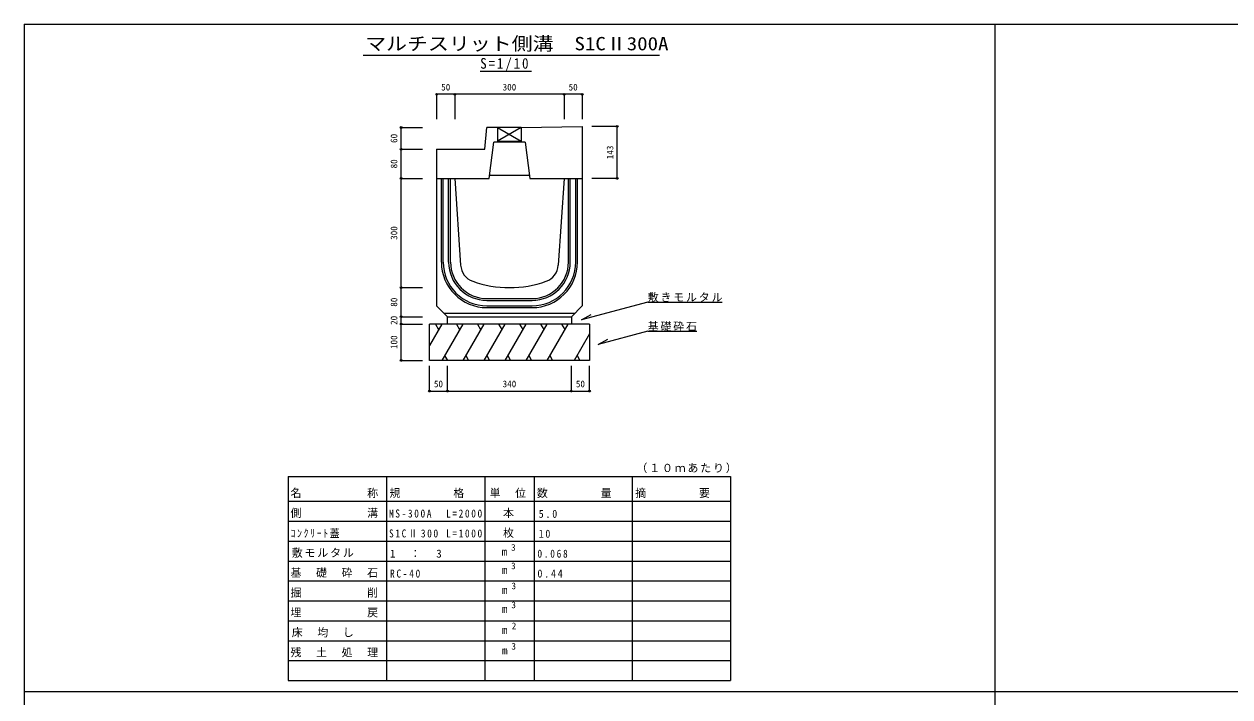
# Model space of a CAD drawing. Units: millimetres at full size, sheet at 1:10. Extents: x -4193 to 3807, y -1822 to 1845.
# Drawn here: x -4193 to -880, y -3 to 1845 of the extents above; entities that cross this region are included whole.
import ezdxf
from ezdxf.enums import TextEntityAlignment as Align

# ---------------------------------------------------------------- set-up
doc = ezdxf.new("R2010")
doc.units = ezdxf.units.MM
doc.header["$LTSCALE"] = 10
doc.header["$PDMODE"] = 32
doc.header["$PDSIZE"] = 5
doc.layers.add('0-0_通り芯', color=7, linetype='Continuous', lineweight=18)
doc.layers.add('0-1_躯体', color=4, linetype='Continuous')
doc.styles.add('ＭＳ ゴシック', font='')
doc.styles.get('ＭＳ ゴシック').set_extended_font_data('MS Gothic')

msp = doc.modelspace()

# ---------------------------------------------------------------- linework, layer by layer
at = {"layer": '0-0_通り芯', "color": 2}
for p, q in [((-4192.61, 1844.85), (-1548.14, 1844.85)), ((-4192.61, 1844.85), (-4192.61, -1821.81)), ((-1548.14, 1844.85), (3807.39, 1844.85))]:
    msp.add_line(p, q, dxfattribs=at)
at = {"layer": '0-0_通り芯', "color": 4}
for p, q in [((-1525.94, 1844.85), (-1525.94, -1821.81)), ((-4192.61, 11.52), (3807.39, 11.52))]:
    msp.add_line(p, q, dxfattribs=at)
at = {"layer": '0-0_通り芯'}
for p, q in [((-3261.1, 1759.85), (-2447.11, 1759.85)), ((-2939.71, 1715.14), (-2798.75, 1715.14)), ((-2479.5, 1080.73), (-2661.01, 1032.1)), ((-2479.5, 1080.73), (-2274.5, 1080.73)), ((-3029.28, 1020.96), (-3029.28, 1040.96)), ((-2689.28, 1040.96), (-2689.28, 1020.96)), ((-2661.01, 1032.1), (-2635.03, 1047.1)), ((-3045.23, 1020.96), (-3079.28, 961.98)), ((-3079.28, 920.96), (-3079.28, 1020.96)), ((-2639.28, 1020.96), (-3079.28, 1020.96)), ((-3062.53, 1020.96), (-3053.88, 1005.97)), ((-2987.49, 1020.96), (-3045.23, 920.96)), ((-3004.79, 1020.96), (-2996.14, 1005.97)), ((-2929.76, 1020.96), (-2987.49, 920.96)), ((-2947.06, 1020.96), (-2938.41, 1005.97)), ((-2872.02, 1020.96), (-2929.76, 920.96)), ((-2889.32, 1020.96), (-2880.67, 1005.97)), ((-2814.29, 1020.96), (-2872.02, 920.96)), ((-2831.59, 1020.96), (-2822.94, 1005.97)), ((-2756.55, 1020.96), (-2814.29, 920.96)), ((-2773.85, 1020.96), (-2765.2, 1005.97)), ((-2698.82, 1020.96), (-2756.55, 920.96)), ((-2716.12, 1020.96), (-2707.47, 1005.97)), ((-2639.28, 994.11), (-2681.51, 920.96)), ((-2639.28, 1020.96), (-2639.28, 920.96)), ((-2479.5, 1000.93), (-2344.5, 1000.93)), ((-3037.31, 934.67), (-3029.39, 920.96)), ((-2979.57, 934.67), (-2971.65, 920.96)), ((-2921.84, 934.67), (-2913.92, 920.96)), ((-2864.1, 934.67), (-2856.18, 920.96)), ((-2806.37, 934.67), (-2798.45, 920.96)), ((-2748.63, 934.67), (-2740.71, 920.96)), ((-2673.59, 934.67), (-2665.67, 920.96)), ((-2639.28, 920.96), (-3079.28, 920.96)), ((-3466.78, 602.4), (-2251.78, 602.4)), ((-3466.78, 602.4), (-3466.78, 479.28)), ((-3196.78, 602.4), (-3196.78, 479.28)), ((-2926.78, 602.4), (-2926.78, 479.28)), ((-2791.78, 602.4), (-2791.78, 479.28)), ((-2521.78, 602.4), (-2521.78, 479.28)), ((-2251.78, 602.4), (-2251.78, 479.28)), ((-3466.78, 534), (-2251.78, 534)), ((-3466.78, 479.28), (-2251.78, 479.28)), ((-3466.78, 479.28), (-3466.78, 41.52)), ((-3196.78, 479.28), (-3196.78, 41.52)), ((-2926.78, 479.28), (-2926.78, 41.52)), ((-2791.78, 479.28), (-2791.78, 41.52)), ((-2521.78, 479.28), (-2521.78, 41.52)), ((-2251.78, 479.28), (-2251.78, 41.52)), ((-3466.78, 424.56), (-2251.78, 424.56)), ((-3466.78, 369.84), (-2251.78, 369.84)), ((-3466.78, 315.12), (-2251.78, 315.12)), ((-3466.78, 260.4), (-2251.78, 260.4)), ((-3466.78, 205.68), (-2251.78, 205.68)), ((-3466.78, 150.96), (-2251.78, 150.96)), ((-3466.78, 96.24), (-2251.78, 96.24)), ((-3466.78, 41.52), (-2251.78, 41.52)), ((-3381.28, 41.52), (-2472.28, 41.52))]:
    msp.add_line(p, q, dxfattribs=at)
at = {"layer": '0-0_通り芯', "color": 3}
for p, q in [((-2926.78, 1500.96), (-2921.78, 1560.96)), ((-2826.78, 1560.96), (-2921.78, 1560.96)), ((-2891.78, 1560.96), (-2826.78, 1522.96)), ((-2826.78, 1560.96), (-2891.78, 1522.96)), ((-2891.78, 1560.96), (-2891.78, 1520.66)), ((-2826.78, 1560.96), (-2659.28, 1563.96)), ((-2826.78, 1560.96), (-2826.78, 1520.66)), ((-2659.28, 1563.96), (-2659.28, 1420.96)), ((-3059.28, 1500.96), (-2926.78, 1500.96)), ((-3059.28, 1500.96), (-3059.28, 1420.96)), ((-2915.28, 1420.96), (-2902.28, 1520.66)), ((-2816.28, 1520.66), (-2902.28, 1520.66)), ((-2891.78, 1522.96), (-2826.78, 1522.96)), ((-2816.28, 1520.66), (-2803.28, 1420.96)), ((-2914.1, 1429.96), (-2804.45, 1429.96)), ((-3059.28, 1420.96), (-2915.28, 1420.96)), ((-3046.28, 1190.96), (-3046.28, 1420.96)), ((-3041.28, 1190.96), (-3041.28, 1420.96)), ((-3026.28, 1190.96), (-3026.28, 1420.96)), ((-3021.28, 1190.96), (-3021.28, 1420.96)), ((-3009.28, 1420.96), (-2993.36, 1182.23)), ((-2803.28, 1420.96), (-2659.28, 1420.96)), ((-2709.28, 1420.96), (-2725.19, 1182.23)), ((-2697.28, 1190.96), (-2697.28, 1420.96)), ((-2692.28, 1190.96), (-2692.28, 1420.96)), ((-2677.28, 1190.96), (-2677.28, 1420.96)), ((-2672.28, 1190.96), (-2672.28, 1420.96)), ((-2659.28, 1420.96), (-2659.28, 1070.96)), ((-2921.28, 1090.96), (-2797.28, 1090.96)), ((-2921.28, 1085.96), (-2797.28, 1085.96)), ((-2921.28, 1070.96), (-2797.28, 1070.96)), ((-2921.28, 1065.96), (-2797.28, 1065.96)), ((-2689.28, 1040.96), (-2659.28, 1070.96)), ((-3039.28, 1050.96), (-2679.28, 1050.96)), ((-3029.28, 1040.96), (-2689.28, 1040.96))]:
    msp.add_line(p, q, dxfattribs=at)
msp.add_lwpolyline([(-3059.28, 1420.96), (-3059.28, 1070.96), (-3029.28, 1040.96)], dxfattribs=at)
at = {"layer": '0-0_通り芯'}
msp.add_lwpolyline([(-2479.5, 1000.93), (-2615.39, 964.52), (-2589.41, 979.52)], dxfattribs=at)
at = {"layer": '0-0_通り芯', "color": 3}
for centre, radius, start, end in [((-2921.28, 1190.96), 125, 180, 270), ((-2921.28, 1190.96), 120, 180, 270), ((-2921.28, 1190.96), 105, 180, 270), ((-2921.28, 1190.96), 100, 180, 270), ((-2943.47, 1185.56), 50, 183.81407, 250.31894), ((-2797.28, 1190.96), 100, 270, 0), ((-2797.28, 1190.96), 105, 270, 0), ((-2797.28, 1190.96), 120, 270, 0), ((-2797.28, 1190.96), 125, 270, 0), ((-2775.08, 1185.56), 50, 289.68105, 356.18591), ((-2859.28, 1420.96), 300, 250.31894, 289.68105)]:
    msp.add_arc(centre, radius, start, end, dxfattribs=at)
at = {"layer": '0-1_躯体', "color": 7}
for p, q in [((-3009.28, 1651.96), (-3059.28, 1651.96)), ((-2709.28, 1651.96), (-3009.28, 1651.96)), ((-2659.28, 1651.96), (-2709.28, 1651.96)), ((-3156.92, 1500.96), (-3156.92, 1560.96)), ((-2563.41, 1420.96), (-2563.41, 1563.96)), ((-3156.92, 1420.96), (-3156.92, 1500.96)), ((-3156.92, 1120.96), (-3156.92, 1420.96)), ((-3156.92, 1040.96), (-3156.92, 1120.96)), ((-3156.92, 1020.96), (-3156.92, 1040.96)), ((-3156.92, 920.96), (-3156.92, 1020.96)), ((-3079.28, 836.67), (-3029.28, 836.67)), ((-3029.28, 836.67), (-2689.28, 836.67)), ((-2689.28, 836.67), (-2639.28, 836.67))]:
    msp.add_line(p, q, dxfattribs=at)
at = {"layer": '0-1_躯体'}
for p, q in [((-3059.28, 1651.96), (-3059.28, 1583.31)), ((-3009.28, 1651.96), (-3009.28, 1583.31)), ((-2709.28, 1651.96), (-2709.28, 1583.31)), ((-2659.28, 1651.96), (-2659.28, 1583.31)), ((-3156.92, 1560.96), (-3098.02, 1560.96)), ((-2563.41, 1563.96), (-2632.84, 1563.96)), ((-3156.92, 1500.96), (-3098.02, 1500.96)), ((-3156.92, 1420.96), (-3098.02, 1420.96)), ((-3156.92, 1420.96), (-3098.02, 1420.96)), ((-3156.92, 1420.96), (-3098.02, 1420.96)), ((-2563.41, 1420.96), (-2632.84, 1420.96)), ((-3156.92, 1120.96), (-3098.02, 1120.96)), ((-3156.92, 1040.96), (-3098.02, 1040.96)), ((-3156.92, 1040.96), (-3098.02, 1040.96)), ((-3156.92, 1020.96), (-3098.02, 1020.96)), ((-3156.92, 920.96), (-3098.02, 920.96)), ((-3079.28, 836.67), (-3079.28, 905.9)), ((-3029.28, 836.67), (-3029.28, 905.9)), ((-2689.28, 836.67), (-2689.28, 905.9)), ((-2639.28, 836.67), (-2639.28, 905.9))]:
    msp.add_line(p, q, dxfattribs=at)
for p in [(-3059.28, 1651.96), (-3009.28, 1651.96), (-2709.28, 1651.96), (-2659.28, 1651.96), (-3156.92, 1560.96), (-2563.41, 1563.96), (-3156.92, 1500.96), (-3156.92, 1420.96), (-2563.41, 1420.96), (-3156.92, 1120.96), (-3156.92, 1040.96), (-3156.92, 1020.96), (-3156.92, 920.96), (-3079.28, 836.67), (-3029.28, 836.67), (-2689.28, 836.67), (-2639.28, 836.67)]:
    msp.add_point(p, dxfattribs=at)

# ---------------------------------------------------------------- texts
at = {"layer": '0-0_通り芯', "color": 3, "style": 'ＭＳ ゴシック', "width": 1.15}
msp.add_text('マルチスリット側溝\u3000S1CⅡ300A', height=36.66, dxfattribs=at).set_placement((-3255.7, 1761.88), align=Align.BOTTOM_LEFT)
at = {"layer": '0-0_通り芯', "style": 'ＭＳ ゴシック'}
for p in [(-2880.85, 378.1), (-2879.95, 327.48), (-2879.95, 272.76), (-2879.95, 220.78), (-2879.86, 162.64), (-2879.68, 106.55)]:
    msp.add_text('m', height=21.99, dxfattribs=at).set_placement(p, align=Align.BOTTOM_LEFT)
at = {"layer": '0-0_通り芯', "color": 4, "style": 'ＭＳ ゴシック'}
for s, p in [('3', (-2854.75, 392.46)), ('3', (-2854.75, 341.85)), ('3', (-2853.58, 286.78)), ('3', (-2853.85, 234.53)), ('2', (-2852.95, 177)), ('3', (-2853.85, 120.91))]:
    msp.add_text(s, height=18.33, dxfattribs=at).set_placement(p, align=Align.BOTTOM_LEFT)
at = {"layer": '0-0_通り芯', "attachment_point": 7, "style": 'ＭＳ ゴシック'}
for s, insert, char_height in [('\\T1.28;\\W0.9;S=1/10', (-2939.71, 1715.14), 29.33), ('\\T1.17;敷きモルタル', (-2479.5, 1080.73), 21.99), ('\\T1.17;基礎砕石', (-2479.5, 1000.93), 21.99), ('\\T1.17;（１０ｍあたり）', (-2510.52, 611.34), 21.99), ('\\T1.17;名\u3000\u3000\u3000\u3000\u3000称', (-3460.78, 542.94), 21.99), ('\\T1.17;規\u3000\u3000\u3000\u3000格', (-3189.03, 542.94), 21.99), ('\\T1.17;単\u3000位', (-2913.78, 542.94), 21.99), ('\\T1.17;数\u3000\u3000\u3000\u3000量', (-2784.03, 542.94), 21.99), ('\\T1.17;摘\u3000\u3000\u3000\u3000要', (-2514.03, 542.94), 21.99), ('\\T1.17;側\u3000\u3000\u3000\u3000\u3000溝', (-3460.78, 488.22), 21.99), ('\\T1.36;\\W0.85;MS-300A\u3000L=2000', (-3190.03, 489.01), 21.99), ('\\T1.17;\u3000本', (-2912.03, 488.22), 21.99), ('\\T1.38;\\W0.9;5.0', (-2778.78, 488.22), 21.99), ('\\T1.33;\\W0.9;ｺﾝｸﾘｰﾄ蓋', (-3460.78, 433.5), 21.99), ('\\T1.36;\\W0.85;S1CⅡ300\\~L=1000', (-3190.03, 434.29), 21.99), ('\\T1.17;\u3000枚', (-2912.03, 433.5), 21.99), ('\\T1.36;\\W0.9;10', (-2778.78, 433.5), 21.99), ('\\T1.17;敷モルタル', (-3457.28, 378.78), 21.99), ('\\T1.21;1\u3000：\u30003', (-3187.28, 378.78), 21.99), ('\\T1.38;\\W0.85;0.068', (-2782.28, 378.78), 21.99), ('\\T1.17;基\u3000礎\u3000砕\u3000石', (-3460.78, 324.06), 21.99), ('\\T1.38;\\W0.85;RC-40', (-3187.28, 324.06), 21.99), ('\\T1.38;\\W0.9;0.44', (-2782.28, 324.06), 21.99), ('\\T1.17;掘\u3000\u3000\u3000\u3000\u3000削', (-3460.78, 269.34), 21.99), ('\\T1.17;埋\u3000\u3000\u3000\u3000\u3000戻', (-3460.78, 214.62), 21.99), ('\\T1.17;床\u3000均\u3000し', (-3457.28, 159.9), 21.99), ('\\T1.17;残\u3000土\u3000処\u3000理', (-3460.78, 105.18), 21.99)]:
    msp.add_mtext(s, dxfattribs=dict(at, insert=insert, char_height=char_height))
at = {"layer": '0-1_躯体', "style": 'ＭＳ ゴシック'}
for s, p in [('50', (-3046.78, 1656.96)), ('300', (-2878.03, 1656.96)), ('50', (-2696.78, 1656.96)), ('50', (-3066.78, 841.67)), ('340', (-2878.03, 841.67)), ('50', (-2676.78, 841.67))]:
    msp.add_text(s, height=18.33, dxfattribs=at).set_placement(p, align=Align.BOTTOM_LEFT)
for s, p in [('60', (-3161.92, 1518.46)), ('143', (-2568.41, 1473.71)), ('80', (-3161.92, 1448.46)), ('300', (-3161.92, 1252.21)), ('80', (-3161.92, 1068.46)), ('20', (-3161.92, 1018.46)), ('100', (-3161.92, 952.21))]:
    msp.add_text(s, height=18.33, rotation=90, dxfattribs=at).set_placement(p, align=Align.BOTTOM_LEFT)

doc.saveas('drawing.dxf')
